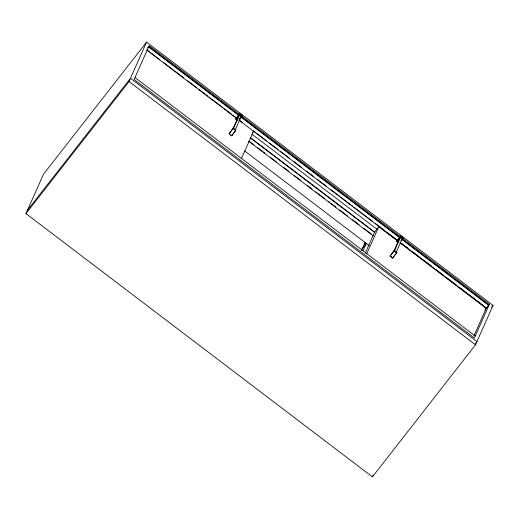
<?xml version="1.0" encoding="UTF-8"?>
<svg xmlns="http://www.w3.org/2000/svg" width="519" height="519" viewBox="0 0 519 519"><rect width="100%" height="100%" fill="white"/><g stroke="black" fill="none" stroke-linecap="round" stroke-linejoin="round"><path stroke-width="0.78" d="M25.95 213.588L43.505 174.163L146.579 42.123L493.05 305.412L475.495 344.837L372.421 476.877L25.95 213.588L129.03 81.548L146.579 42.123M147.526 47.923L148.564 46.45L238.948 115.134M229.074 133.863L233.316 127.998L235.918 129.971L235.626 130.626L231.669 135.835L229.074 133.863L233.316 127.998M237.215 120.259L235.652 119.078L239.759 113.538L242.354 115.516L239.681 119.221M232.486 129.633L238.312 116.561L239.577 114.933L241.309 116.25L235.165 130.048M235.652 119.078L239.759 113.538M233.433 128.731L239.577 114.933M231.669 135.835L235.918 129.971M241.491 158.438L253.583 131.268L252.669 132.442M361.509 250.547L365.097 242.483L364.117 243.748M363.105 250.612L366.31 243.411L361.347 249.769M365.188 253.285L374.673 231.993L378.792 226.712L366.699 253.882M390.035 256.185L394.284 250.32L396.886 252.292L396.587 252.948L392.636 258.157L390.035 256.185L393.992 250.975L396.587 252.948M398.177 242.581L396.62 241.4L400.72 235.86L403.321 237.838L401.122 240.933M393.454 251.955L399.273 238.883L400.545 237.254L402.277 238.571L396.133 252.37M396.62 241.4L400.72 235.86M394.401 251.053L400.545 237.254M392.636 258.157L394.978 254.732M372.421 476.877L373.297 474.911M474.106 335.501L486.199 308.331L400.662 243.327M399.902 242.457L486.413 308.202L481.36 304.024M486.413 308.202L488.801 305.003L402.29 239.259M402.893 238.481L489.404 304.225L474.366 337.999L134.136 79.446L149.174 45.672L239.557 114.355M363.255 247.628L366.31 243.411M27.41 210.305L130.49 78.259L476.961 341.554L475.462 343.468M240.044 117.878L241.309 116.25M401.427 239.655L402.277 238.571M395.932 253.512L396.886 252.292M484.817 310.103L489.404 304.225M491.558 307.326L493.05 305.412M239.609 118.929L242.354 115.516M401.031 240.68L403.321 237.838M239.46 114.193L242.062 116.172M400.428 236.515L403.029 238.493M241.491 115.828L400.311 236.521M240.887 116.606L399.708 237.3M148.421 46.775L238.805 115.465M240.738 116.937L400.207 238.117M402.141 239.59L488.651 305.328M146.935 49.882L149.524 51.848M150.815 52.828L159.852 59.698M163.725 62.637L173.411 70M174.702 70.98L183.739 77.85M187.612 80.789L196.649 87.659M198.589 89.132L207.626 96.002M208.917 96.982L210.208 97.961M211.499 98.947L220.536 105.811M221.827 106.797L223.118 107.777M224.409 108.756L231.513 114.154M232.804 115.134L236.677 118.079M239.259 120.038L242.49 122.497M253.46 130.833L255.4 132.306M256.691 133.286L266.377 140.649M269.601 143.101L277.996 149.478M280.578 151.438L289.615 158.308M293.488 161.253L301.883 167.631M306.405 171.062L313.502 176.46M317.375 179.405L326.419 186.276M330.292 189.214L337.389 194.612M338.68 195.598L339.971 196.578M341.262 197.557L350.306 204.428M351.597 205.407L352.888 206.387M354.179 207.373L361.276 212.764M362.567 213.75L372.253 221.107M375.484 223.559L384.521 230.43M386.454 231.902L396.14 239.259M401.304 243.184L407.759 248.088M412.281 251.527L420.027 257.411M423.257 259.863L431.652 266.241M436.168 269.679L443.271 275.076M447.144 278.015L456.182 284.886M460.055 287.831L467.158 293.229M468.449 294.208L480.069 303.038M146.825 50.135L236.56 118.332M238.792 120.025L397.32 240.498M379.434 227.199L397.444 240.887M251.884 134.162L377.131 229.34M250.275 137.554L374.874 232.246M250.158 137.814L374.757 232.499M233.025 128.654L235.626 130.626M249.354 141.337L253.227 144.282M257.748 147.714L264.852 153.111M270.659 157.523L276.471 161.941M283.575 167.339L288.739 171.264M294.545 175.682L300.358 180.093M307.462 185.491L311.977 188.922M315.85 191.868L317.141 192.847M318.432 193.834L324.245 198.245M328.767 201.683L330.058 202.663M331.349 203.643L335.864 207.081M339.737 210.02L347.483 215.91M352.654 219.835L359.109 224.74M363.624 228.172L371.377 234.063M248.562 141.174L373.167 235.86M230.773 134.719L231.818 135.504M390.184 255.854L392.26 257.437M244.631 150.938L369.431 245.779M134.998 77.513L475.229 336.065M129.03 81.548L475.495 344.837"/></g></svg>
